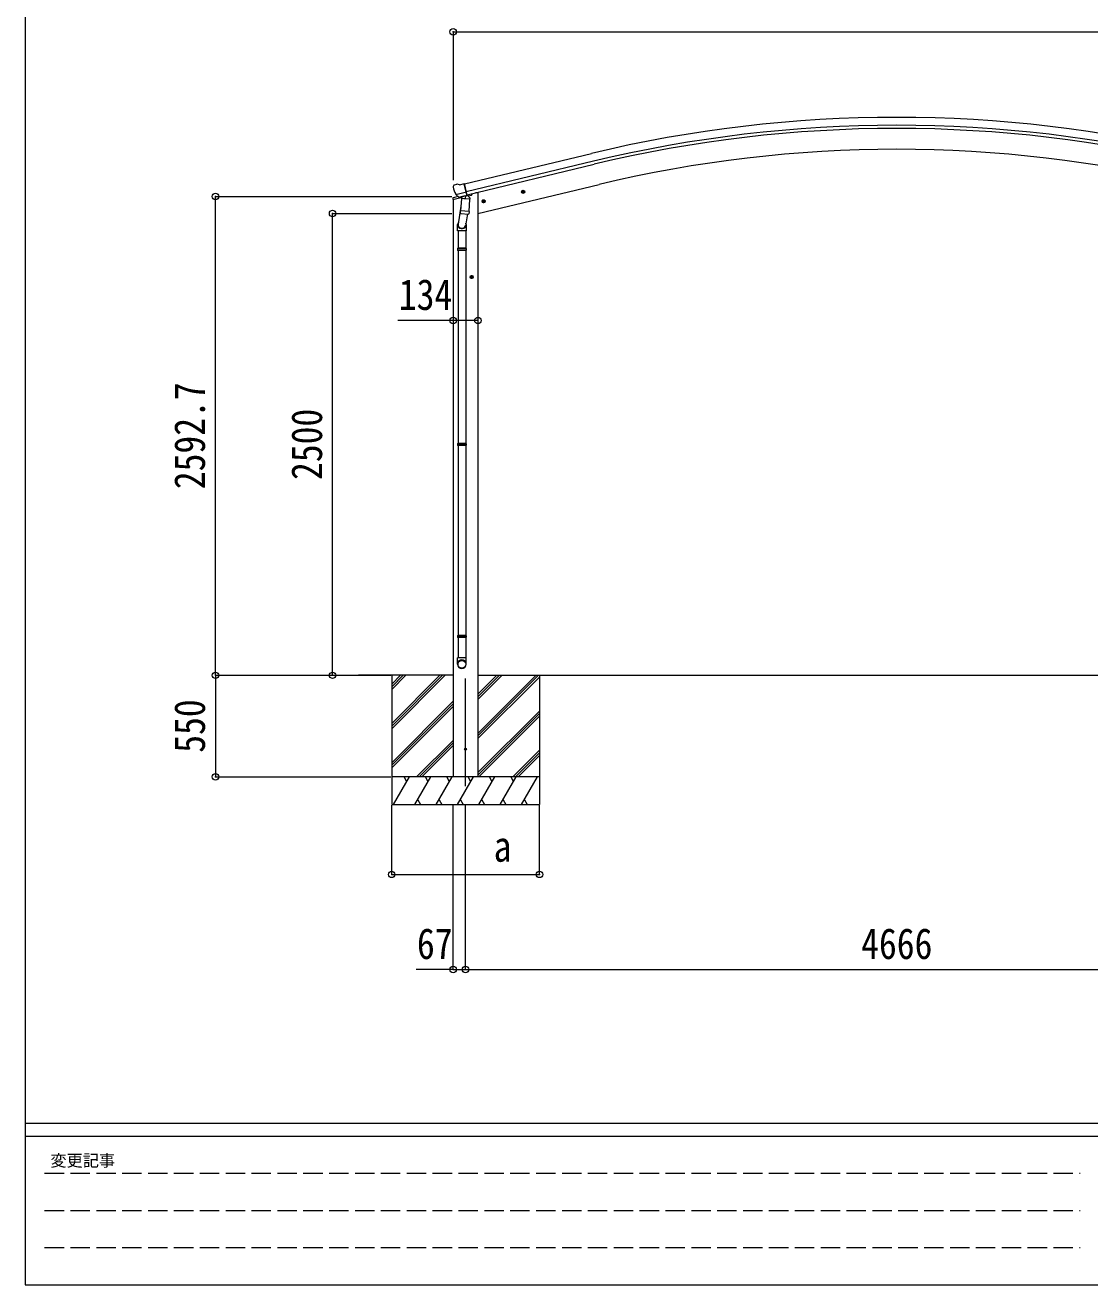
# Model space of a CAD drawing. Units: millimetres at full size. Extents: x -9783 to 9892, y -6828 to 6752.
# Drawn here: x -9783 to -4022, y -6828 to -9 of the extents above; entities that cross this region are included whole.
import ezdxf
from ezdxf.enums import TextEntityAlignment as Align

# ---------------------------------------------------------------- set-up
doc = ezdxf.new("R2010")
doc.units = ezdxf.units.MM
doc.header["$LTSCALE"] = 35
doc.header["$PDMODE"] = 32
doc.header["$PDSIZE"] = 35
doc.linetypes.add('DASHED3', pattern=[4, 3, -1])
for name, color, linetype, lineweight in [('0-0_0', 7, 'Continuous', 9), ('0-1_本体', 4, 'Continuous', 9), ('0-2_部品', 7, 'Continuous', 9), ('0-8_PARTS2', 2, 'Continuous', 9), ('0-A_寸法', 6, 'Continuous', 9), ('F-0_240', 7, 'Continuous', 9)]:
    doc.layers.add(name, color=color, linetype=linetype, lineweight=lineweight)
doc.styles.add('ＭＳ ゴシック', font='')
doc.styles.get('ＭＳ ゴシック').set_extended_font_data('MS Gothic')

msp = doc.modelspace()

# ---------------------------------------------------------------- linework, layer by layer
at = {"layer": '0-0_0'}
for p, q in [((-7466.81, -3528.39), (-7979.03, -3528.4)), ((-7799.81, -3528.4), (-7799.81, -4228.4)), ((-7799.81, -3789.13), (-7539.08, -3528.4)), ((-7799.81, -3803.27), (-7524.94, -3528.4)), ((-7799.81, -3817.41), (-7510.8, -3528.4)), ((-7799.81, -3605.28), (-7722.93, -3528.4)), ((-7799.81, -3591.14), (-7737.07, -3528.4)), ((-7799.81, -3577), (-7751.21, -3528.4)), ((-7332.81, -3528.4), (-2800.79, -3528.4)), ((-7332.81, -3842.63), (-7018.58, -3528.4)), ((-7332.81, -3856.77), (-7004.44, -3528.4)), ((-7332.81, -3658.78), (-7202.43, -3528.4)), ((-7332.81, -3644.64), (-7216.57, -3528.4)), ((-7332.81, -3630.5), (-7230.71, -3528.4)), ((-7332.81, -3870.91), (-6999.81, -3537.91)), ((-6999.81, -3528.4), (-6999.81, -4228.4)), ((-7799.81, -4001.26), (-7466.81, -3668.26)), ((-7799.81, -4015.4), (-7466.81, -3682.4)), ((-7799.81, -4029.54), (-7466.81, -3696.55)), ((-7332.81, -4054.76), (-6999.81, -3721.76)), ((-7332.81, -4068.9), (-6999.81, -3735.9)), ((-7328.17, -4078.4), (-6999.81, -3750.04)), ((-7664.82, -4078.4), (-7466.81, -3880.39)), ((-7650.68, -4078.4), (-7466.81, -3894.53)), ((-7636.53, -4078.4), (-7466.81, -3908.68)), ((-7144.32, -4078.4), (-6999.81, -3933.89)), ((-7130.18, -4078.4), (-6999.81, -3948.03)), ((-7116.03, -4078.4), (-6999.81, -3962.18)), ((-6999.81, -4078.4), (-7799.81, -4078.4)), ((-7789.52, -4228.4), (-7702.92, -4078.4)), ((-7717.92, -4104.38), (-7732.92, -4078.4)), ((-7674.05, -4228.4), (-7587.45, -4078.4)), ((-7602.45, -4104.38), (-7617.45, -4078.4)), ((-7558.58, -4228.4), (-7471.98, -4078.4)), ((-7486.98, -4104.38), (-7501.98, -4078.4)), ((-7332.81, -4078.4), (-7466.81, -4078.4)), ((-7443.11, -4228.4), (-7356.51, -4078.4)), ((-7371.51, -4104.38), (-7386.51, -4078.4)), ((-7327.64, -4228.4), (-7241.04, -4078.4)), ((-7256.04, -4104.38), (-7271.04, -4078.4)), ((-7212.17, -4228.4), (-7125.57, -4078.4)), ((-7155.57, -4078.4), (-7140.57, -4104.38)), ((-7096.7, -4228.4), (-7010.1, -4078.4)), ((-7659.05, -4202.42), (-7644.05, -4228.4)), ((-7543.58, -4202.42), (-7528.58, -4228.4)), ((-7428.11, -4202.42), (-7413.11, -4228.4)), ((-7312.64, -4202.42), (-7297.64, -4228.4)), ((-7197.17, -4202.42), (-7182.17, -4228.4)), ((-7081.7, -4202.42), (-7066.7, -4228.4)), ((-7799.81, -4228.4), (-6999.81, -4228.4))]:
    msp.add_line(p, q, dxfattribs=at)
at = {"layer": '0-1_本体'}
for p, q in [((-7405.87, -868.15), (-6717.96, -702.99)), ((-6707.88, -744.97), (-7395.8, -910.12)), ((-7391.87, -926.49), (-6703.95, -761.33)), ((-7409.13, -868.93), (-7405.87, -868.15)), ((-7409.13, -868.93), (-7395.12, -927.27)), ((-7332.81, -1028.52), (-6677.57, -871.21)), ((-7466.81, -951.68), (-7466.81, -4078.4)), ((-7395.12, -927.27), (-7391.87, -926.49)), ((-7332.81, -915.4), (-7345.68, -915.4)), ((-7332.81, -915.4), (-7332.81, -4078.4))]:
    msp.add_line(p, q, dxfattribs=at)
for radius in [7073, 7029.83, 7013, 6900]:
    msp.add_arc((-5066.8, -7580.56), radius, 76.5, 103.5, dxfattribs=at)
at = {"layer": '0-2_部品'}
for p, q in [((-7467.25, -884.05), (-7466.98, -885.2)), ((-7463.03, -875.48), (-7466.89, -881.77)), ((-7459.94, -873.23), (-7446.76, -870.06)), ((-7432.2, -872.74), (-7445.46, -870.04)), ((-7432.2, -872.74), (-7406.27, -866.51)), ((-7469.28, -952.27), (-7426.35, -941.96)), ((-7469.28, -945.38), (-7469.28, -952.27)), ((-7440.04, -936), (-7466.98, -942.46)), ((-7453.2, -924.36), (-7395.69, -910.55)), ((-7436.35, -939.27), (-7452.72, -924.78)), ((-7433.64, -939.84), (-7426.12, -938.03)), ((-7432.8, -939.73), (-7431.27, -939.36)), ((-7431.27, -939.36), (-7394.57, -930.55)), ((-7429.43, -939.59), (-7429.49, -940.33)), ((-7428.73, -941.37), (-7402.91, -947.81)), ((-7421.81, -946.72), (-7426.49, -1013.56)), ((-7376.12, -949.91), (-7421.81, -946.72)), ((-7420.04, -943.54), (-7420.27, -946.83)), ((-7400.52, -932.37), (-7401.54, -946.98)), ((-7394.57, -930.55), (-7393.04, -930.18)), ((-7391.48, -928.08), (-7390.54, -928.15)), ((-7390.54, -928.15), (-7377.23, -943.46)), ((-7386.78, -932.47), (-7368.56, -928.09)), ((-7380.8, -1016.75), (-7376.12, -949.91)), ((-7377.23, -943.46), (-7377.67, -949.81)), ((-7364.72, -919.97), (-7364.72, -923.23)), ((-7299.64, -971.72), (-7304.31, -952.27)), ((-7078.33, -908.3), (-7097.78, -912.97)), ((-7095.35, -912.39), (-7093.22, -905.19)), ((-7090.19, -917.83), (-7095.35, -912.39)), ((-7093.22, -905.19), (-7085.92, -903.44)), ((-7085.72, -920.36), (-7090.39, -900.91)), ((-7085.92, -903.44), (-7080.76, -908.88)), ((-7424.75, -988.79), (-7440.67, -1084.96)), ((-7427.34, -1026.02), (-7426.47, -1013.56)), ((-7380.8, -1016.75), (-7426.49, -1013.56)), ((-7380.81, -1016.75), (-7381.7, -1029.45)), ((-7292.25, -959.66), (-7311.7, -964.33)), ((-7309.27, -963.75), (-7307.14, -956.55)), ((-7304.11, -969.19), (-7309.27, -963.75)), ((-7307.14, -956.55), (-7299.84, -954.8)), ((-7299.84, -954.8), (-7294.68, -960.24)), ((-7442.82, -1122.12), (-7442.82, -1087.77)), ((-7426.95, -1027.38), (-7426.95, -1027.38)), ((-7425.5, -1028.16), (-7383.8, -1031.08)), ((-7389.23, -1030.7), (-7399.96, -1094.28)), ((-7396.82, -1087.46), (-7396.82, -1122.12)), ((-7396.82, -1122.12), (-7442.82, -1122.12)), ((-7440.82, -1122.12), (-7440.82, -1216.12)), ((-7398.82, -1122.12), (-7398.82, -1216.12)), ((-7442.82, -1218.12), (-7441.82, -1216.12)), ((-7396.82, -1218.12), (-7442.82, -1218.12)), ((-7396.82, -1226.12), (-7442.82, -1226.12)), ((-7397.82, -1216.12), (-7441.82, -1216.12)), ((-7396.82, -1218.12), (-7397.82, -1216.12)), ((-7396.82, -1226.12), (-7397.82, -1228.12)), ((-7396.82, -1218.12), (-7396.82, -1226.12)), ((-7397.82, -1228.12), (-7441.82, -1228.12)), ((-7440.82, -1228.12), (-7440.82, -2272.46)), ((-7398.82, -1228.12), (-7398.82, -2272.46)), ((-7366.61, -1381.91), (-7366.61, -1361.91)), ((-7356.61, -1371.91), (-7376.61, -1371.91)), ((-7374.11, -1371.91), (-7370.36, -1365.41)), ((-7370.36, -1378.41), (-7374.11, -1371.91)), ((-7370.36, -1365.41), (-7362.86, -1365.41)), ((-7362.86, -1365.41), (-7359.1, -1371.91)), ((-7442.82, -2274.46), (-7441.82, -2272.46)), ((-7396.82, -2274.46), (-7442.82, -2274.46)), ((-7396.82, -2282.46), (-7442.82, -2282.46)), ((-7397.82, -2272.46), (-7441.82, -2272.46)), ((-7397.82, -2284.46), (-7441.82, -2284.46)), ((-7440.82, -2284.46), (-7440.82, -3312.5)), ((-7398.82, -2284.46), (-7398.82, -3312.5)), ((-7396.82, -2274.46), (-7397.82, -2272.46)), ((-7396.82, -2282.46), (-7397.82, -2284.46)), ((-7396.82, -2274.46), (-7396.82, -2282.46)), ((-7442.82, -3314.5), (-7441.82, -3312.5)), ((-7396.82, -3314.5), (-7442.82, -3314.5)), ((-7396.82, -3322.5), (-7442.82, -3322.5)), ((-7397.82, -3312.5), (-7441.82, -3312.5)), ((-7397.82, -3324.5), (-7441.82, -3324.5)), ((-7440.82, -3324.5), (-7440.82, -3434.5)), ((-7398.82, -3324.5), (-7398.82, -3434.5)), ((-7396.82, -3314.5), (-7397.82, -3312.5)), ((-7396.82, -3322.5), (-7397.82, -3324.5)), ((-7396.82, -3314.5), (-7396.82, -3322.5)), ((-7442.82, -3468.64), (-7442.82, -3434.5)), ((-7396.82, -3434.5), (-7442.82, -3434.5)), ((-7396.82, -3468.64), (-7396.82, -3434.5))]:
    msp.add_line(p, q, dxfattribs=at)
for points in [[(-7400.84, -931.96), (-7391.11, -929.63), (-7406.27, -866.51)], [(-7453.47, -923.78), (-7452.88, -924.63), (-7452.72, -924.78)], [(-7400.84, -931.96), (-7401.07, -932.11), (-7425.84, -938.06), (-7426.12, -938.03)], [(-7080.76, -908.88), (-7082.89, -916.08), (-7090.19, -917.83)], [(-7294.68, -960.24), (-7296.81, -967.44), (-7304.11, -969.19)], [(-7442.82, -1218.12), (-7442.82, -1226.12), (-7441.82, -1228.12)], [(-7359.1, -1371.91), (-7362.86, -1378.41), (-7370.36, -1378.41)], [(-7442.82, -2274.46), (-7442.82, -2282.46), (-7441.82, -2284.46)], [(-7442.82, -3314.5), (-7442.82, -3322.5), (-7441.82, -3324.5)]]:
    msp.add_lwpolyline(points, dxfattribs=at)
for centre, radius in [((-7301.98, -961.99), 8.5), ((-7301.98, -961.99), 7.7), ((-7088.05, -910.64), 8.5), ((-7088.05, -910.64), 7.7), ((-7088.05, -910.64), 6.5), ((-7301.98, -961.99), 6.5), ((-7366.61, -1371.91), 8.5), ((-7366.61, -1371.91), 7.7), ((-7366.61, -1371.91), 6.5)]:
    msp.add_circle(centre, radius, dxfattribs=at)
at = {"layer": '0-2_部品', "color": 4}
msp.add_circle((-7399.81, -3928.4), 5, dxfattribs=at)
at = {"layer": '0-2_部品'}
for centre, radius, start, end in [((-7270.17, -837.95), 202.4, 193.5, 205.09125), ((-7458.77, -878.09), 5, 103.5, 148.5), ((-7446.05, -872.98), 3, 78.5, 103.5), ((-7466.28, -945.38), 3, 103.5, 180), ((-7432.92, -939.24), 0.5, 248.23754, 283.5), ((-7429.93, -939.56), 0.5, 356, 103.5), ((-7428.49, -940.4), 1, 176, 256), ((-7402.56, -946.84), 1.03, 250.03897, 351.96569), ((-7399.92, -932.46), 0.604, 100.59842, 172.20595), ((-7393.15, -929.7), 0.5, 283.5, 318.76246), ((-7369.72, -923.23), 5, 283.5, 0), ((-7412.82, -1087.77), 30, 177.45142, 180), ((-7425.4, -1026.19), 1.95, 175.04017, 217.47766), ((-7425.36, -1026.16), 2, 217.40962, 266), ((-7383.66, -1029.08), 2, 266, 349.46843)]:
    msp.add_arc(centre, radius, start, end, dxfattribs=at)
for centre, major_axis, ratio, start_param, end_param in [((-7464.33, -883.34), (-1.57, -2.57), 0.99628, 4.712389, 5.4996506), ((-7434.36, -937.01), (-0.73, -2.92), 0.997631, 5.8041905, 6.6006116), ((-7434.3, -936.79), (2.63, 3.16), 0.650902, 4.0958226, 4.1686332), ((-7434.33, -936.91), (-0.73, -2.92), 0.997631, 0.3902369, 0.4789948), ((-7419.82, -1087.46), (23, 0), 0.996195, 2.5560258, 6.5663028), ((-7419.82, -1087.46), (21, 0), 0.996195, 2.9349147, 5.9512394), ((-7419.82, -3466.89), (-23, 0), 0.996195, 3.1415927, 6.2831853), ((-7419.82, -3468.64), (-23, 0), 0.996195, 3.1415927, 6.2831853), ((-7419.82, -3468.64), (0, -23.43), 0.981806, 4.712389, 7.8539816)]:
    msp.add_ellipse(centre, major_axis=major_axis, ratio=ratio, start_param=start_param, end_param=end_param, dxfattribs=at)
msp.add_ellipse((-7419.82, -3468.64), major_axis=(21, 0), ratio=0.996195, dxfattribs=at)
at = {"layer": '0-8_PARTS2', "color": 6}
msp.add_line((-7467.31, -44.52), (-2666.29, -44.52), dxfattribs=at)
at = {"layer": '0-8_PARTS2'}
msp.add_line((-7399.81, -4129.34), (-7399.81, -3545.39), dxfattribs=at)
at = {"layer": '0-A_寸法'}
for p, q in [((-7467.31, -44.52), (-7467.31, -846.85)), ((-8753.09, -935.7), (-7474.26, -935.7)), ((-8753.09, -3528.4), (-8753.09, -935.7)), ((-8119.38, -1028.42), (-7474.26, -1028.42)), ((-8119.38, -3528.4), (-8119.38, -1028.42)), ((-7466.81, -1607.15), (-7766.81, -1607.15)), ((-7332.81, -1607.15), (-7466.81, -1607.15)), ((-8753.09, -3528.4), (-8753.09, -4078.4)), ((-8753.09, -3528.4), (-7806.82, -3528.4)), ((-8753.09, -3528.4), (-7804.07, -3528.4)), ((-8119.38, -3528.4), (-7806.82, -3528.4)), ((-8753.09, -4078.4), (-7805.1, -4078.4)), ((-7799.81, -4606.3), (-7799.81, -4231.89)), ((-7466.81, -5121.29), (-7466.81, -4231.89)), ((-7399.81, -5121.29), (-7399.81, -4231.89)), ((-6999.81, -4606.3), (-6999.81, -4231.89)), ((-7799.81, -4606.3), (-6999.81, -4606.3)), ((-7466.81, -5121.29), (-7666.81, -5121.29)), ((-7466.81, -5121.29), (-7399.81, -5121.29)), ((-7399.81, -5121.29), (-2733.79, -5121.29))]:
    msp.add_line(p, q, dxfattribs=at)
for p in [(-7467.31, -44.52), (-8753.09, -935.7), (-8119.38, -1028.42), (-7466.81, -1607.15), (-7332.81, -1607.15), (-8753.09, -3528.4), (-8119.38, -3528.4), (-8753.09, -4078.4), (-7799.81, -4606.3), (-6999.81, -4606.3), (-7466.81, -5121.29), (-7399.81, -5121.29)]:
    msp.add_point(p, dxfattribs=at)
at = {"layer": 'F-0_240', "color": 5}
for p, q in [((-9783.03, 6751.9), (-9783.03, -6828.1)), ((-9783.03, -5953.1), (9396.97, -5953.1)), ((-9783.03, -6023.1), (6285.75, -6023.1)), ((-9783.03, -6828.1), (9396.97, -6828.1))]:
    msp.add_line(p, q, dxfattribs=at)
at = {"layer": 'F-0_240', "color": 4, "linetype": 'DASHED3'}
for p, q in [((-9678.03, -6224.35), (-4074.25, -6224.35)), ((-9678.03, -6425.6), (-4074.25, -6425.6)), ((-9678.03, -6626.85), (-4074.25, -6626.85))]:
    msp.add_line(p, q, dxfattribs=at)

# ---------------------------------------------------------------- texts
at = {"layer": '0-A_寸法', "color": 7, "style": 'ＭＳ ゴシック', "width": 0.85}
for s, p in [('134', (-7761.18, -1600.15)), ('a', (-7247.93, -4587.3)), ('67', (-7663.06, -5114.29)), ('4666', (-5259.3, -5114.29))]:
    msp.add_text(s, height=166.8, dxfattribs=at).set_placement(p, align=Align.BOTTOM_LEFT)
for s, p in [('2592.7', (-8760.09, -2520.8)), ('2500', (-8126.38, -2470.91)), ('550', (-8760.09, -3947.78))]:
    msp.add_text(s, height=166.8, rotation=90, dxfattribs=at).set_placement(p, align=Align.BOTTOM_LEFT)
at = {"layer": 'F-0_240', "style": 'ＭＳ ゴシック'}
msp.add_text('変更記事', height=64.15, dxfattribs=at).set_placement((-9646.27, -6206.85), align=Align.BOTTOM_LEFT)

doc.saveas('drawing.dxf')
